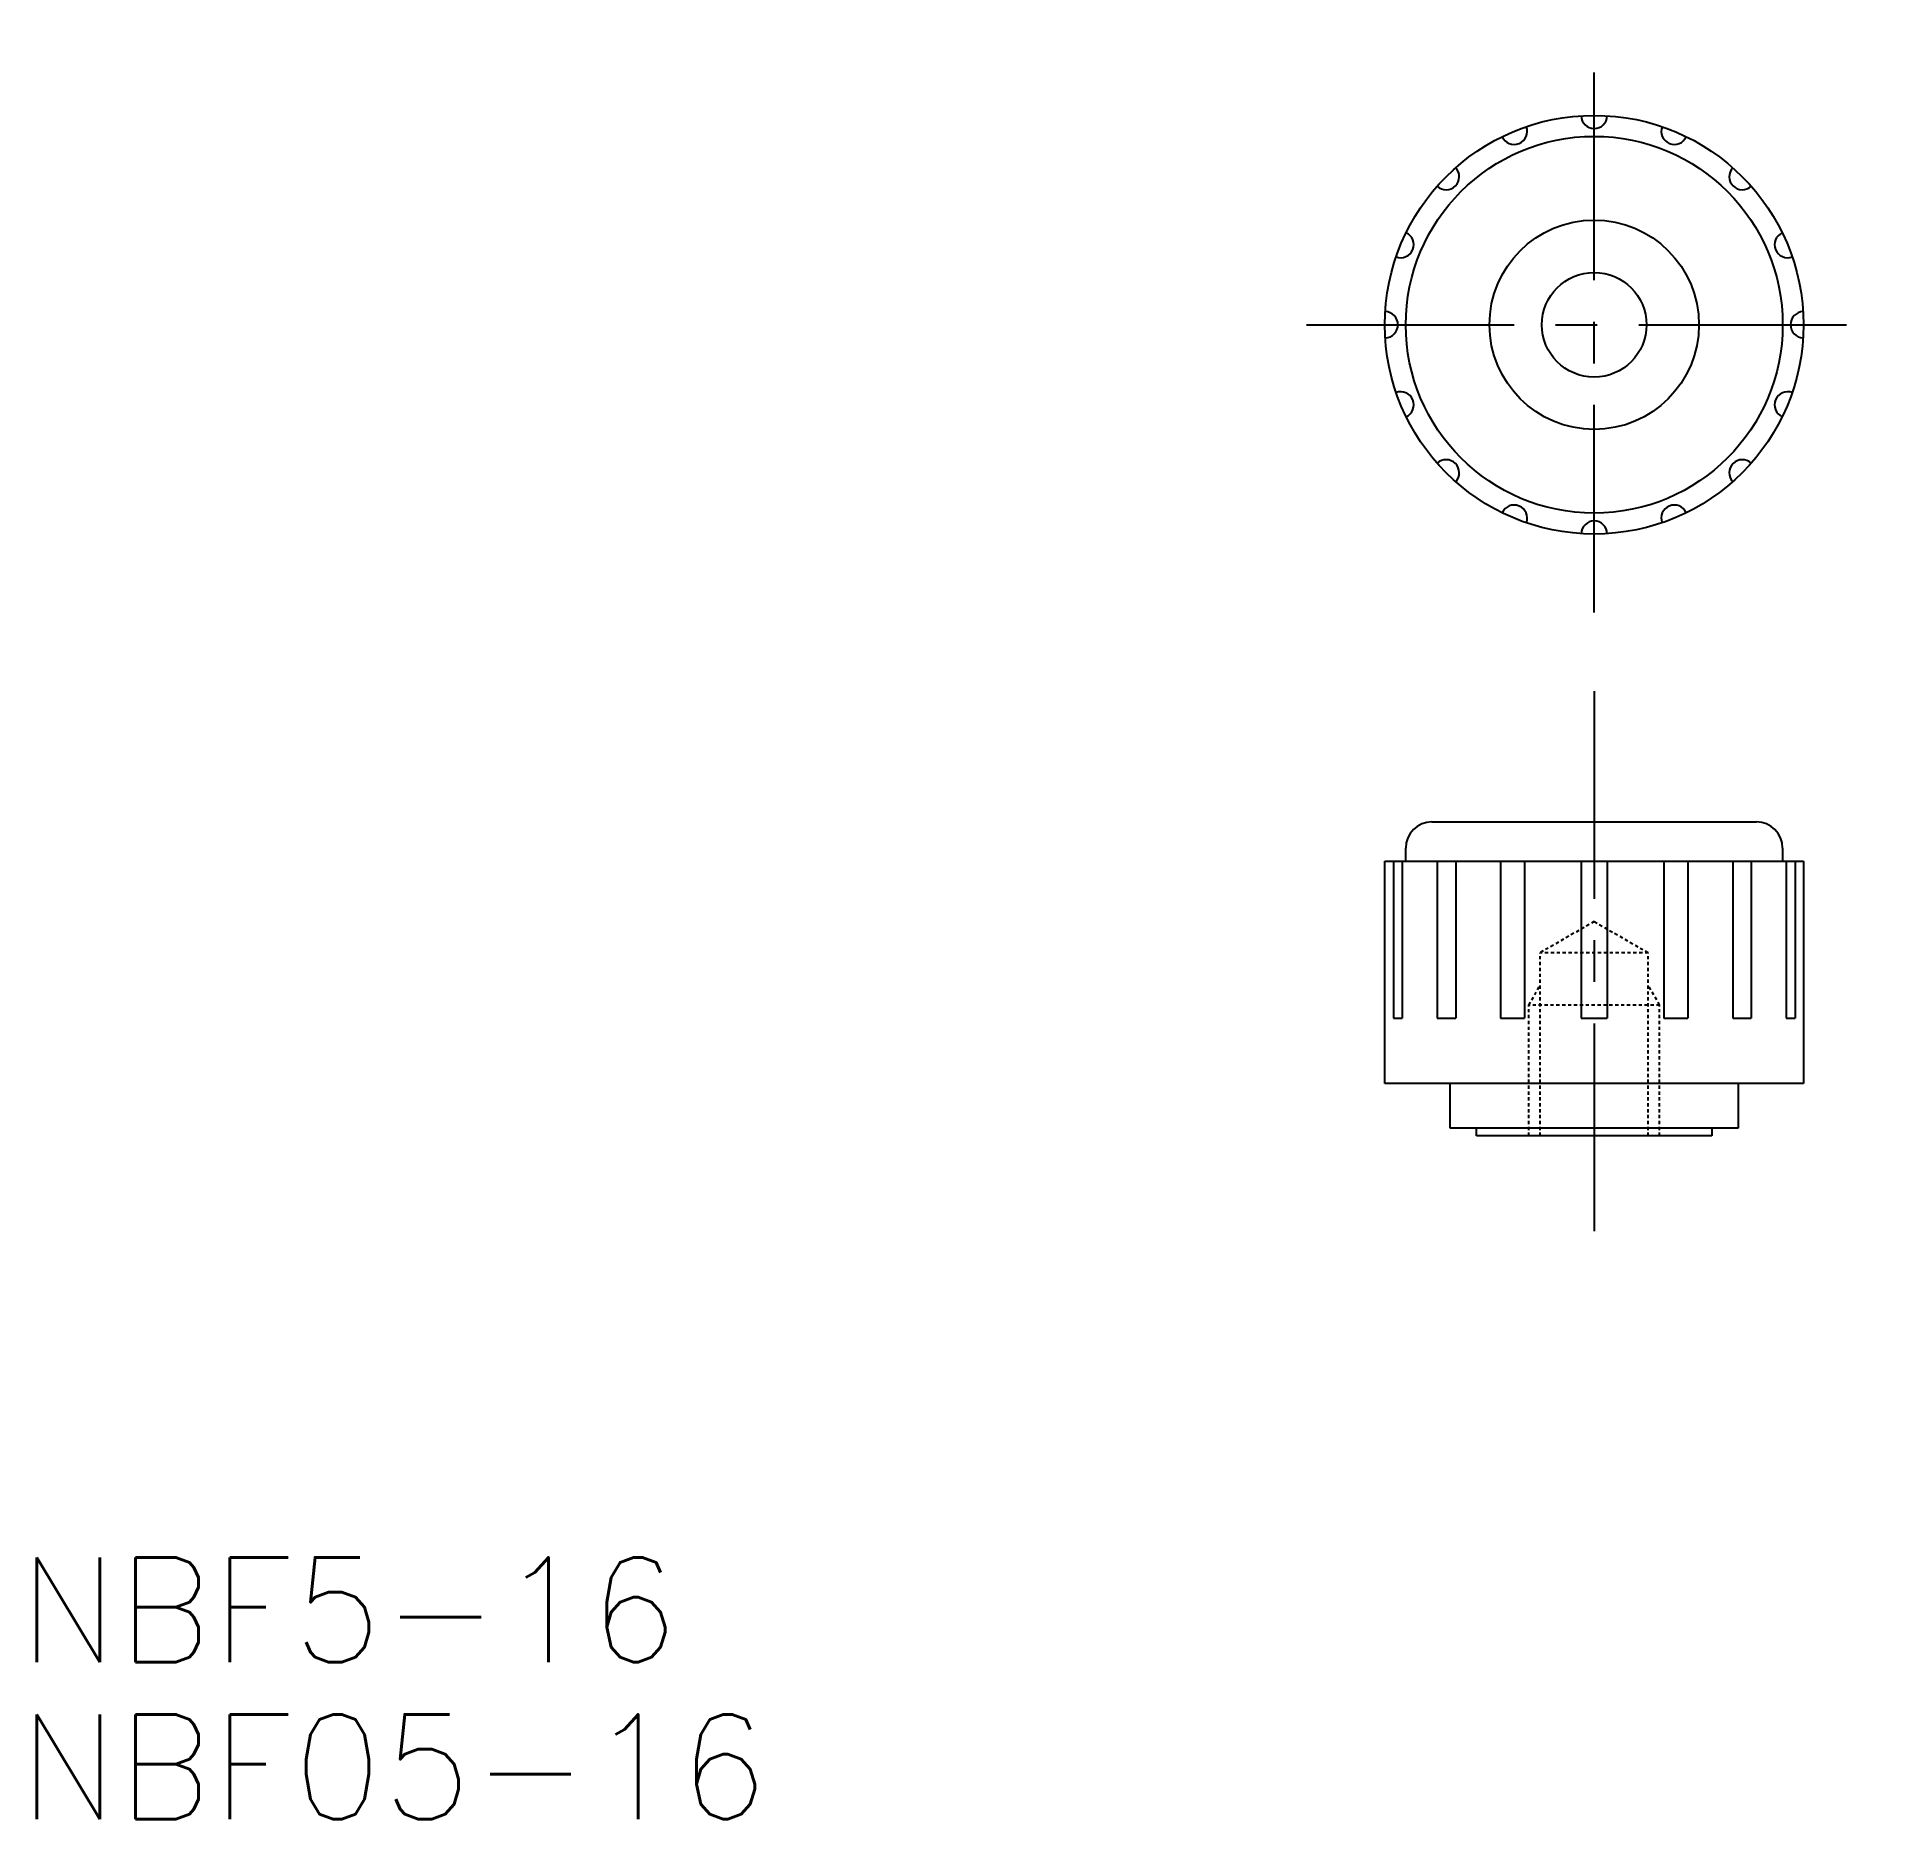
# Model space of a CAD drawing. Extents: x -9.5 to 61, y 23.9 to 92.
import ezdxf

# ---------------------------------------------------------------- set-up
doc = ezdxf.new("R2010")
doc.units = 0
doc.header["$LTSCALE"] = 0.25
doc.linetypes.add('CENTER', pattern=[50.8, 31.75, -6.35, 6.35, -6.35])
doc.linetypes.add('DASHED', pattern=[0.75, 0.5, -0.25])
doc.layers.get('0').update_dxf_attribs({"linetype": 'CONTINUOUS'})
doc.layers.add('CENTER', color=1, linetype='CENTER')
doc.styles.get("Standard").update_dxf_attribs({"font": 'txt.shx', "bigfont": 'extfont.shx'})

msp = doc.modelspace()

# ---------------------------------------------------------------- linework, layer by layer
for p, q in [((43.8, 62), (56.2, 62)), ((42.8, 60.5), (42.8, 61)), ((57.2, 61), (57.2, 60.5)), ((42, 52), (42, 60.5)), ((42, 60.5), (42.8, 60.5)), ((42.326, 60.5), (42.326, 54.5)), ((42.668, 60.5), (42.668, 54.5)), ((42.8, 60.5), (57.2, 60.5)), ((44.001, 60.5), (44.001, 54.5)), ((44.708, 60.5), (44.708, 54.5)), ((46.42, 60.5), (46.42, 54.5)), ((47.34, 60.5), (47.34, 54.5)), ((49.5, 60.5), (49.5, 54.5)), ((50.5, 60.5), (50.5, 54.5)), ((52.66, 60.5), (52.66, 54.5)), ((53.58, 60.5), (53.58, 54.5)), ((55.292, 60.5), (55.292, 54.5)), ((55.999, 60.5), (55.999, 54.5)), ((57.2, 60.5), (58, 60.5)), ((57.332, 60.5), (57.332, 54.5)), ((57.674, 60.5), (57.674, 54.5)), ((58, 60.5), (58, 52)), ((42.326, 54.5), (42.668, 54.5)), ((44.001, 54.5), (44.708, 54.5)), ((46.42, 54.5), (47.34, 54.5)), ((49.5, 54.5), (50.5, 54.5)), ((52.66, 54.5), (53.58, 54.5)), ((55.292, 54.5), (55.999, 54.5)), ((57.332, 54.5), (57.674, 54.5)), ((44.5, 52), (42, 52)), ((55.5, 52), (44.5, 52)), ((44.5, 50.3), (44.5, 52)), ((55.5, 52), (55.5, 50.3)), ((58, 52), (55.5, 52)), ((45.5, 50.3), (44.5, 50.3)), ((54.5, 50.3), (45.5, 50.3)), ((45.5, 50), (45.5, 50.3)), ((55.5, 50.3), (54.5, 50.3)), ((54.5, 50.3), (54.5, 50)), ((47.5, 50), (45.5, 50)), ((52.5, 50), (47.5, 50)), ((54.5, 50), (52.5, 50))]:
    msp.add_line(p, q)
at = {"color": 3, "linetype": 'DASHED'}
for p, q in [((50, 58.193), (47.933, 57)), ((50, 58.193), (52.067, 57)), ((52.067, 57), (47.933, 57)), ((47.933, 50), (47.933, 57)), ((52.067, 50), (52.067, 57)), ((47.5, 55), (47.933, 55.75)), ((52.5, 55), (52.067, 55.75)), ((52.5, 55), (47.5, 55)), ((47.5, 50), (47.5, 55)), ((52.5, 50), (52.5, 55))]:
    msp.add_line(p, q, dxfattribs=at)
for radius in [8, 7.2, 4, 2]:
    msp.add_circle((50, 81), radius)
for centre, radius, start, end in [((50, 89), 0.5, 181.79078, 358.20922), ((46.939, 88.391), 0.5, 204.29078, 20.70922), ((53.061, 88.391), 0.5, 159.29078, 335.70922), ((44.343, 86.657), 0.5, 226.79078, 43.20922), ((55.657, 86.657), 0.5, 136.79078, 313.20922), ((42.609, 84.061), 0.5, 249.29078, 65.70922), ((57.391, 84.061), 0.5, 114.29078, 290.70922), ((42, 81), 0.5, 271.79078, 88.20922), ((58, 81), 0.5, 91.79078, 268.20922), ((42.609, 77.939), 0.5, 294.29078, 110.70922), ((57.391, 77.939), 0.5, 69.29078, 245.70922), ((44.343, 75.343), 0.5, 316.79078, 133.20922), ((55.657, 75.343), 0.5, 46.79078, 223.20922), ((46.939, 73.609), 0.5, 339.29078, 155.70922), ((53.061, 73.609), 0.5, 24.29078, 200.70922), ((50, 73), 0.5, 1.79078, 178.20922), ((43.8, 61), 1, 90, 180), ((56.2, 61), 1, 0, 90)]:
    msp.add_arc(centre, radius, start, end)
at = {"layer": 'CENTER', "color": 1, "linetype": 'CENTER'}
for p, q in [((50, 70), (50, 92)), ((39, 81), (61, 81)), ((50, 67), (50, 45))]:
    msp.add_line(p, q, dxfattribs=at)

# ---------------------------------------------------------------- texts
at = {"color": 7, "linetype": 'CONTINUOUS'}
for s, p in [('NBF5-16', (-10.191, 29.892)), ('NBF05-16', (-10.191, 23.892))]:
    msp.add_text(s, height=4, dxfattribs=at).set_placement(p)

doc.saveas('drawing.dxf')
